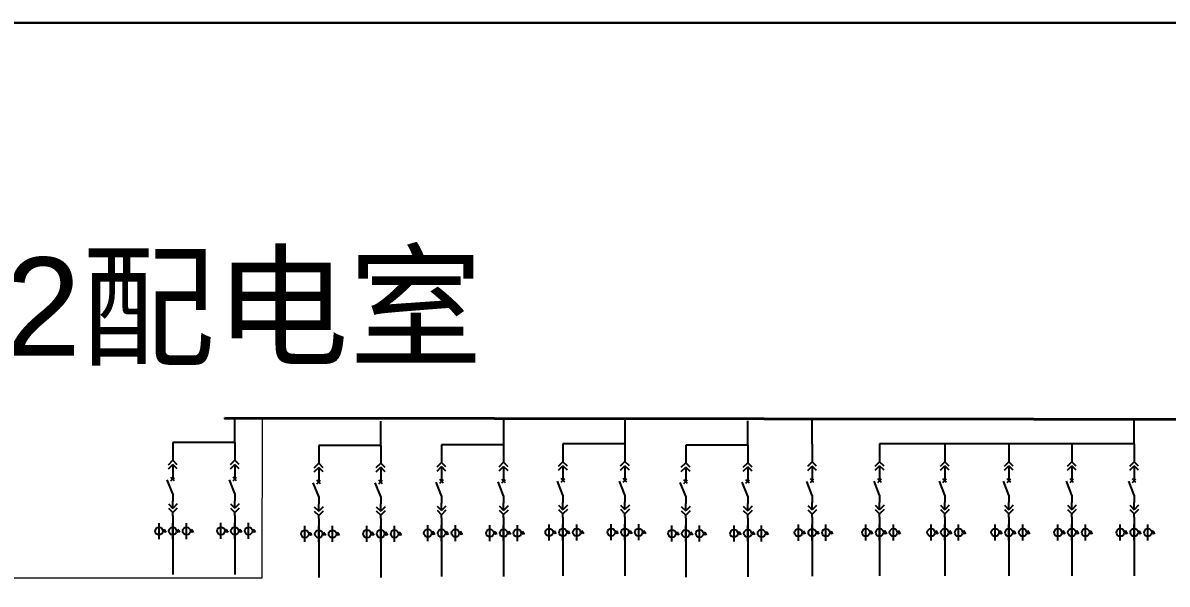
# Model space of a CAD drawing. Header units: millimetres. Extents: x -3460 to -460, y 6070 to 9130.
# Drawn here: x -1287.6 to -1171.1, y 6749.3 to 6806.5 of the extents above; entities that cross this region are included whole.
import ezdxf

# ---------------------------------------------------------------- set-up
doc = ezdxf.new("R2010")
doc.units = ezdxf.units.MM
doc.header["$LTSCALE"] = 1000
doc.header["$MEASUREMENT"] = 0
doc.styles.get("Standard").update_dxf_attribs({"font": 'arial.ttf'})

# ---------------------------------------------------------------- blocks, each defined once
blk = doc.blocks.new('DYDQAA05')
at = {"color": 0}
blk.add_lwpolyline([(0, 0), (0, -7)], dxfattribs=at)
blk = doc.blocks.new('DYDQAA03')
at = {"color": 0}
for points in [[(0, 0), (0, -1.5)], [(-2.12, -3.62), (0, -1.5)], [(-2.12, -5.62), (0, -3.5)], [(2.12, -3.62), (0, -1.5)], [(2.12, -5.62), (0, -3.5)], [(0, -3.5), (0, -7)]]:
    blk.add_lwpolyline(points, dxfattribs=at)
blk = doc.blocks.new('DYDQAA09')
at = {"color": 0}
blk.add_lwpolyline([(0, 0), (0, -3.5)], dxfattribs=at)
blk.add_lwpolyline([(0, 0), (0, -3.5)], dxfattribs=at)
blk.add_lwpolyline([(0, 0), (0, -3.5)], dxfattribs=at)
blk.add_lwpolyline([(0, 0), (0, -3.5)], dxfattribs=at)
blk.add_lwpolyline([(0, 0), (0, -3.5)], dxfattribs=at)
blk.add_lwpolyline([(0, 0), (0, -3.5)], dxfattribs=at)
blk.add_lwpolyline([(0, 0), (0, -3.5)], dxfattribs=at)
blk.add_lwpolyline([(0, 0), (0, -3.5)], dxfattribs=at)
blk.add_lwpolyline([(0, 0), (0, -3.5)], dxfattribs=at)
blk = doc.blocks.new('DYDQ0201')
at = {"color": 0}
for points in [[(0.86, -0.86), (-0.86, 0.86)], [(-0.86, -0.86), (0.86, 0.86)], [(0, -7), (-2.61, -0.37)]]:
    blk.add_lwpolyline(points, dxfattribs=at)
blk = doc.blocks.new('DYDQAA04')
at = {"color": 0}
for points in [[(0, -3.5), (0, 0)], [(-2.12, -1.38), (0, -3.5)], [(-2.12, -3.38), (0, -5.5)], [(2.12, -1.38), (0, -3.5)], [(2.12, -3.38), (0, -5.5)], [(0, -7), (0, -5.5)]]:
    blk.add_lwpolyline(points, dxfattribs=at)
blk = doc.blocks.new('A$C03DD39B5')
for p, q in [((417, 475), (283, 392)), ((417, 422), (283, 339)), ((350, 333), (350, 467))]:
    blk.add_line(p, q)
blk.add_lwpolyline([(700, 167), (0, 167)])
blk.add_circle((350, 167), 167)

msp = doc.modelspace()

# ---------------------------------------------------------------- linework, layer by layer
for p, q in [((-1266.03, 6763.62, -4221.38), (-1266.03, 6766.2, -2838.1)), ((-1226.28, 6763.49, 15949.79), (-1226.28, 6766.07, 17333.07)), ((-1207.23, 6763.56, 15444.73), (-1207.23, 6766.14, 16828.01)), ((-1174.44, 6763.58, 15949.84), (-1174.44, 6766.16, 17333.12)), ((-1251.16, 6763.33, 15949.79), (-1251.16, 6765.91, 17333.07)), ((-1238.64, 6763.41, 15949.79), (-1238.64, 6765.99, 17333.07)), ((-1213.77, 6763.37, 15949.79), (-1213.77, 6765.95, 17333.07)), ((-1266.04, 6763.72, -4221.38), (-1272.36, 6763.72, -4221.38)), ((-1251.18, 6763.42, 15949.79), (-1257.49, 6763.42, 15949.79)), ((-1238.66, 6763.5, 15949.79), (-1244.98, 6763.5, 15949.79)), ((-1226.3, 6763.58, 15949.79), (-1232.62, 6763.58, 15949.79)), ((-1213.79, 6763.46, 15949.79), (-1220.11, 6763.46, 15949.79)), ((-1174.43, 6763.58, 15949.79), (-1200.36, 6763.58, 15949.79)), ((-1272.36, 6755.48, -2020.17), (-1272.36, 6753.84, -2020.17)), ((-1266.04, 6755.5, -1328.53), (-1266.04, 6753.86, -1328.53)), ((-1257.49, 6755.18, 18151.01), (-1257.49, 6753.54, 18151.01)), ((-1251.18, 6755.2, 18842.64), (-1251.18, 6753.56, 18842.64)), ((-1244.98, 6755.26, 18151.01), (-1244.98, 6753.62, 18151.01)), ((-1238.66, 6755.28, 18842.64), (-1238.66, 6753.64, 18842.64)), ((-1232.62, 6755.34, 18151.01), (-1232.62, 6753.7, 18151.01)), ((-1226.3, 6755.36, 18842.64), (-1226.3, 6753.72, 18842.64)), ((-1220.11, 6755.22, 18151.01), (-1220.11, 6753.58, 18151.01)), ((-1213.79, 6755.24, 18842.64), (-1213.79, 6753.6, 18842.64)), ((-1207.23, 6755.32, 17645.95), (-1207.23, 6753.68, 17645.95)), ((-1200.36, 6755.34, 18151.01), (-1200.36, 6753.7, 18151.01)), ((-1193.72, 6755.34, 18151.01), (-1193.72, 6753.7, 18151.01)), ((-1187.19, 6755.34, 18151.01), (-1187.19, 6753.7, 18151.01)), ((-1180.78, 6755.34, 18151.01), (-1180.78, 6753.7, 18151.01)), ((-1174.43, 6755.34, 18151.01), (-1174.43, 6753.7, 18151.01)), ((-1272.36, 6753.84, -2020.17), (-1272.36, 6750.27, -2020.17)), ((-1266.04, 6753.86, -1328.53), (-1266.04, 6750.29, -1328.53)), ((-1257.49, 6753.54, 18151.01), (-1257.49, 6749.98, 18151.01)), ((-1251.18, 6753.56, 18842.64), (-1251.18, 6749.99, 18842.64)), ((-1244.98, 6753.62, 18151.01), (-1244.98, 6750.06, 18151.01)), ((-1238.66, 6753.64, 18842.64), (-1238.66, 6750.07, 18842.64)), ((-1232.62, 6753.7, 18151.01), (-1232.62, 6750.14, 18151.01)), ((-1226.3, 6753.72, 18842.64), (-1226.3, 6750.15, 18842.64)), ((-1220.11, 6753.58, 18151.01), (-1220.11, 6750.02, 18151.01)), ((-1213.79, 6753.6, 18842.64), (-1213.79, 6750.03, 18842.64)), ((-1207.23, 6753.68, 17645.95), (-1207.23, 6750.11, 17645.95)), ((-1200.36, 6753.7, 18151.01), (-1200.36, 6750.13, 18151.01)), ((-1193.72, 6753.7, 18151.01), (-1193.72, 6750.13, 18151.01)), ((-1187.19, 6753.7, 18151.01), (-1187.19, 6750.13, 18151.01)), ((-1180.78, 6753.7, 18151.01), (-1180.78, 6750.13, 18151.01)), ((-1174.43, 6753.7, 18151.01), (-1174.43, 6750.13, 18151.01))]:
    msp.add_line(p, q)
at = {"color": 1, "lineweight": 20}
for p, q in [((-1263.24, 6749.93, 18151.01), (-1263.22, 6766.21, -2838.1)), ((-1310.28, 6749.93, 18151.01), (-1263.24, 6749.93, 18151.01))]:
    msp.add_line(p, q, dxfattribs=at)
at = {"color": 1, "lineweight": 30, "ltscale": 0.002916}
msp.add_lwpolyline([(-1465.66, 6806.47), (-1111.46, 6806.47), (-1111.46, 6490.78), (-1465.66, 6490.78)], close=True, dxfattribs=at)
at = {"color": 1, "lineweight": 40, "ltscale": 100, "elevation": -2838.1}
msp.add_lwpolyline([(-1157.18, 6766.07), (-1267.05, 6766.2), (-1267.05, 6766.2)], dxfattribs=at)

# ---------------------------------------------------------------- block references
at = {"xscale": 0.2128954749704126, "yscale": 0.2128954749704126, "zscale": 0.2128954749704126}
for name, p in [('DYDQAA05', (-1272.36, 6763.72, -4221.38)), ('DYDQAA05', (-1266.04, 6763.72, -3529.74)), ('DYDQAA05', (-1257.49, 6763.42, 15949.79)), ('DYDQAA05', (-1251.18, 6763.42, 16641.43)), ('DYDQAA05', (-1244.98, 6763.5, 15949.79)), ('DYDQAA05', (-1238.66, 6763.5, 16641.43)), ('DYDQAA05', (-1232.62, 6763.58, 15949.79)), ('DYDQAA05', (-1226.3, 6763.58, 16641.43)), ('DYDQAA05', (-1220.11, 6763.46, 15949.79)), ('DYDQAA05', (-1213.79, 6763.46, 16641.43)), ('DYDQAA05', (-1207.23, 6763.56, 15444.73)), ('DYDQAA05', (-1200.36, 6763.58, 15949.79)), ('DYDQAA05', (-1193.72, 6763.58, 15949.79)), ('DYDQAA05', (-1187.19, 6763.58, 15949.79)), ('DYDQAA05', (-1180.78, 6763.58, 15949.79)), ('DYDQAA05', (-1174.43, 6763.58, 15949.79)), ('DYDQAA03', (-1272.36, 6762.23, -4221.38)), ('DYDQAA03', (-1266.04, 6762.24, -3529.74)), ('DYDQAA03', (-1257.49, 6761.93, 15949.79)), ('DYDQAA03', (-1251.18, 6761.95, 16641.43)), ('DYDQAA03', (-1244.98, 6762.01, 15949.79)), ('DYDQAA03', (-1238.66, 6762.03, 16641.43)), ('DYDQAA03', (-1232.62, 6762.09, 15949.79)), ('DYDQAA03', (-1226.3, 6762.11, 16641.43)), ('DYDQAA03', (-1220.11, 6761.97, 15949.79)), ('DYDQAA03', (-1213.79, 6761.99, 16641.43)), ('DYDQAA03', (-1207.23, 6762.07, 15444.73)), ('DYDQAA03', (-1200.36, 6762.09, 15949.79)), ('DYDQAA03', (-1193.72, 6762.09, 15949.79)), ('DYDQAA03', (-1187.19, 6762.09, 15949.79)), ('DYDQAA03', (-1180.78, 6762.09, 15949.79)), ('DYDQAA03', (-1174.43, 6762.09, 15949.79)), ('DYDQ0201', (-1272.36, 6759.99, -4221.38)), ('DYDQAA09', (-1272.36, 6760.74, -4221.38)), ('DYDQ0201', (-1266.04, 6760.01, -3529.74)), ('DYDQAA09', (-1266.04, 6760.75, -3529.74)), ('DYDQAA09', (-1257.49, 6760.44, 15949.79)), ('DYDQAA09', (-1251.18, 6760.46, 16641.43)), ('DYDQAA09', (-1244.98, 6760.52, 15949.79)), ('DYDQAA09', (-1238.66, 6760.54, 16641.43)), ('DYDQAA09', (-1232.62, 6760.6, 15949.79)), ('DYDQAA09', (-1226.3, 6760.62, 16641.43)), ('DYDQAA09', (-1220.11, 6760.48, 15949.79)), ('DYDQAA09', (-1213.79, 6760.5, 16641.43)), ('DYDQAA09', (-1207.23, 6760.58, 15444.73)), ('DYDQAA09', (-1200.36, 6760.6, 15949.79)), ('DYDQAA09', (-1193.72, 6760.6, 15949.79)), ('DYDQAA09', (-1187.19, 6760.6, 15949.79)), ('DYDQAA09', (-1180.78, 6760.6, 15949.79)), ('DYDQAA09', (-1174.43, 6760.6, 15949.79)), ('DYDQ0201', (-1257.49, 6759.7, 15949.79)), ('DYDQ0201', (-1251.18, 6759.71, 16641.43)), ('DYDQ0201', (-1244.98, 6759.78, 15949.79)), ('DYDQ0201', (-1238.66, 6759.79, 16641.43)), ('DYDQ0201', (-1232.62, 6759.86, 15949.79)), ('DYDQ0201', (-1226.3, 6759.87, 16641.43)), ('DYDQ0201', (-1220.11, 6759.74, 15949.79)), ('DYDQ0201', (-1213.79, 6759.75, 16641.43)), ('DYDQ0201', (-1207.23, 6759.83, 15444.73)), ('DYDQ0201', (-1200.36, 6759.85, 15949.79)), ('DYDQ0201', (-1193.72, 6759.85, 15949.79)), ('DYDQ0201', (-1187.19, 6759.85, 15949.79)), ('DYDQ0201', (-1180.78, 6759.85, 15949.79)), ('DYDQ0201', (-1174.43, 6759.85, 15949.79)), ('DYDQAA09', (-1272.36, 6758.5, -4221.38)), ('DYDQAA09', (-1266.04, 6758.52, -3529.74)), ('DYDQAA09', (-1257.49, 6758.21, 15949.79)), ('DYDQAA09', (-1251.18, 6758.22, 16641.43)), ('DYDQAA09', (-1244.98, 6758.29, 15949.79)), ('DYDQAA09', (-1238.66, 6758.3, 16641.43)), ('DYDQAA09', (-1232.62, 6758.37, 15949.79)), ('DYDQAA09', (-1226.3, 6758.38, 16641.43)), ('DYDQAA09', (-1220.11, 6758.25, 15949.79)), ('DYDQAA09', (-1213.79, 6758.26, 16641.43)), ('DYDQAA09', (-1207.23, 6758.34, 15444.73)), ('DYDQAA09', (-1200.36, 6758.36, 15949.79)), ('DYDQAA09', (-1193.72, 6758.36, 15949.79)), ('DYDQAA09', (-1187.19, 6758.36, 15949.79)), ('DYDQAA09', (-1180.78, 6758.36, 15949.79)), ('DYDQAA09', (-1174.43, 6758.36, 15949.79)), ('DYDQAA04', (-1272.36, 6757.76, -4221.38)), ('DYDQAA04', (-1266.04, 6757.77, -3529.74)), ('DYDQAA04', (-1257.49, 6757.46, 15949.79)), ('DYDQAA04', (-1251.18, 6757.48, 16641.43)), ('DYDQAA04', (-1244.98, 6757.54, 15949.79)), ('DYDQAA04', (-1238.66, 6757.56, 16641.43)), ('DYDQAA04', (-1232.62, 6757.62, 15949.79)), ('DYDQAA04', (-1226.3, 6757.64, 16641.43)), ('DYDQAA04', (-1220.11, 6757.5, 15949.79)), ('DYDQAA04', (-1213.79, 6757.52, 16641.43)), ('DYDQAA04', (-1207.23, 6757.6, 15444.73)), ('DYDQAA04', (-1200.36, 6757.62, 15949.79)), ('DYDQAA04', (-1193.72, 6757.62, 15949.79)), ('DYDQAA04', (-1187.19, 6757.62, 15949.79)), ('DYDQAA04', (-1180.78, 6757.62, 15949.79)), ('DYDQAA04', (-1174.43, 6757.62, 15949.79)), ('DYDQAA09', (-1272.36, 6756.27, -4221.38)), ('DYDQAA09', (-1266.04, 6756.28, -3529.74)), ('DYDQAA09', (-1257.49, 6755.97, 15949.79)), ('DYDQAA09', (-1251.18, 6755.99, 16641.43)), ('DYDQAA09', (-1244.98, 6756.05, 15949.79)), ('DYDQAA09', (-1238.66, 6756.07, 16641.43)), ('DYDQAA09', (-1232.62, 6756.13, 15949.79)), ('DYDQAA09', (-1226.3, 6756.15, 16641.43)), ('DYDQAA09', (-1220.11, 6756.01, 15949.79)), ('DYDQAA09', (-1213.79, 6756.03, 16641.43)), ('DYDQAA09', (-1207.23, 6756.11, 15444.73)), ('DYDQAA09', (-1200.36, 6756.12, 15949.79)), ('DYDQAA09', (-1193.72, 6756.12, 15949.79)), ('DYDQAA09', (-1187.19, 6756.12, 15949.79)), ('DYDQAA09', (-1180.78, 6756.12, 15949.79)), ('DYDQAA09', (-1174.43, 6756.12, 15949.79))]:
    msp.add_blockref(name, p, dxfattribs=at)
at = {"linetype": 'Continuous', "xscale": 0.002338875, "yscale": 0.002338875, "zscale": 0.002338875, "rotation": 270}
for p in [(-1274.15, 6755.52, -2020.17), (-1272.75, 6755.52, -2020.17), (-1271.35, 6755.52, -2020.17), (-1267.84, 6755.54, -1328.53), (-1266.43, 6755.54, -1328.53), (-1265.03, 6755.54, -1328.53), (-1259.29, 6755.23, 18151.01), (-1257.88, 6755.23, 18151.01), (-1256.48, 6755.23, 18151.01), (-1252.97, 6755.24, 18842.64), (-1251.57, 6755.24, 18842.64), (-1250.16, 6755.24, 18842.64), (-1246.77, 6755.31, 18151.01), (-1245.37, 6755.31, 18151.01), (-1243.96, 6755.31, 18151.01), (-1240.45, 6755.32, 18842.64), (-1239.05, 6755.32, 18842.64), (-1237.65, 6755.32, 18842.64), (-1234.41, 6755.39, 18151.01), (-1233.01, 6755.39, 18151.01), (-1231.6, 6755.39, 18151.01), (-1228.09, 6755.4, 18842.64), (-1226.69, 6755.4, 18842.64), (-1225.29, 6755.4, 18842.64), (-1221.9, 6755.27, 18151.01), (-1220.5, 6755.27, 18151.01), (-1219.09, 6755.27, 18151.01), (-1215.58, 6755.28, 18842.64), (-1214.18, 6755.28, 18842.64), (-1212.78, 6755.28, 18842.64), (-1209.02, 6755.36, 17645.95), (-1207.62, 6755.36, 17645.95), (-1206.22, 6755.36, 17645.95), (-1202.15, 6755.38, 18151.01), (-1200.75, 6755.38, 18151.01), (-1199.34, 6755.38, 18151.01), (-1195.51, 6755.38, 18151.01), (-1194.11, 6755.38, 18151.01), (-1192.7, 6755.38, 18151.01), (-1188.98, 6755.38, 18151.01), (-1187.58, 6755.38, 18151.01), (-1186.17, 6755.38, 18151.01), (-1182.58, 6755.38, 18151.01), (-1181.17, 6755.38, 18151.01), (-1179.77, 6755.38, 18151.01), (-1176.23, 6755.38, 18151.01), (-1174.82, 6755.38, 18151.01), (-1173.42, 6755.38, 18151.01)]:
    msp.add_blockref('A$C03DD39B5', p, dxfattribs=at)

# ---------------------------------------------------------------- texts
at = {"color": 0, "insert": (-1306.56, 6782.58, 630.91), "char_height": 10, "width": 0.000000001, "attachment_point": 1}
msp.add_mtext('4B2{\\fSimSun|b0|i0|c134|p2;配电室}', dxfattribs=at)

doc.saveas('drawing.dxf')
